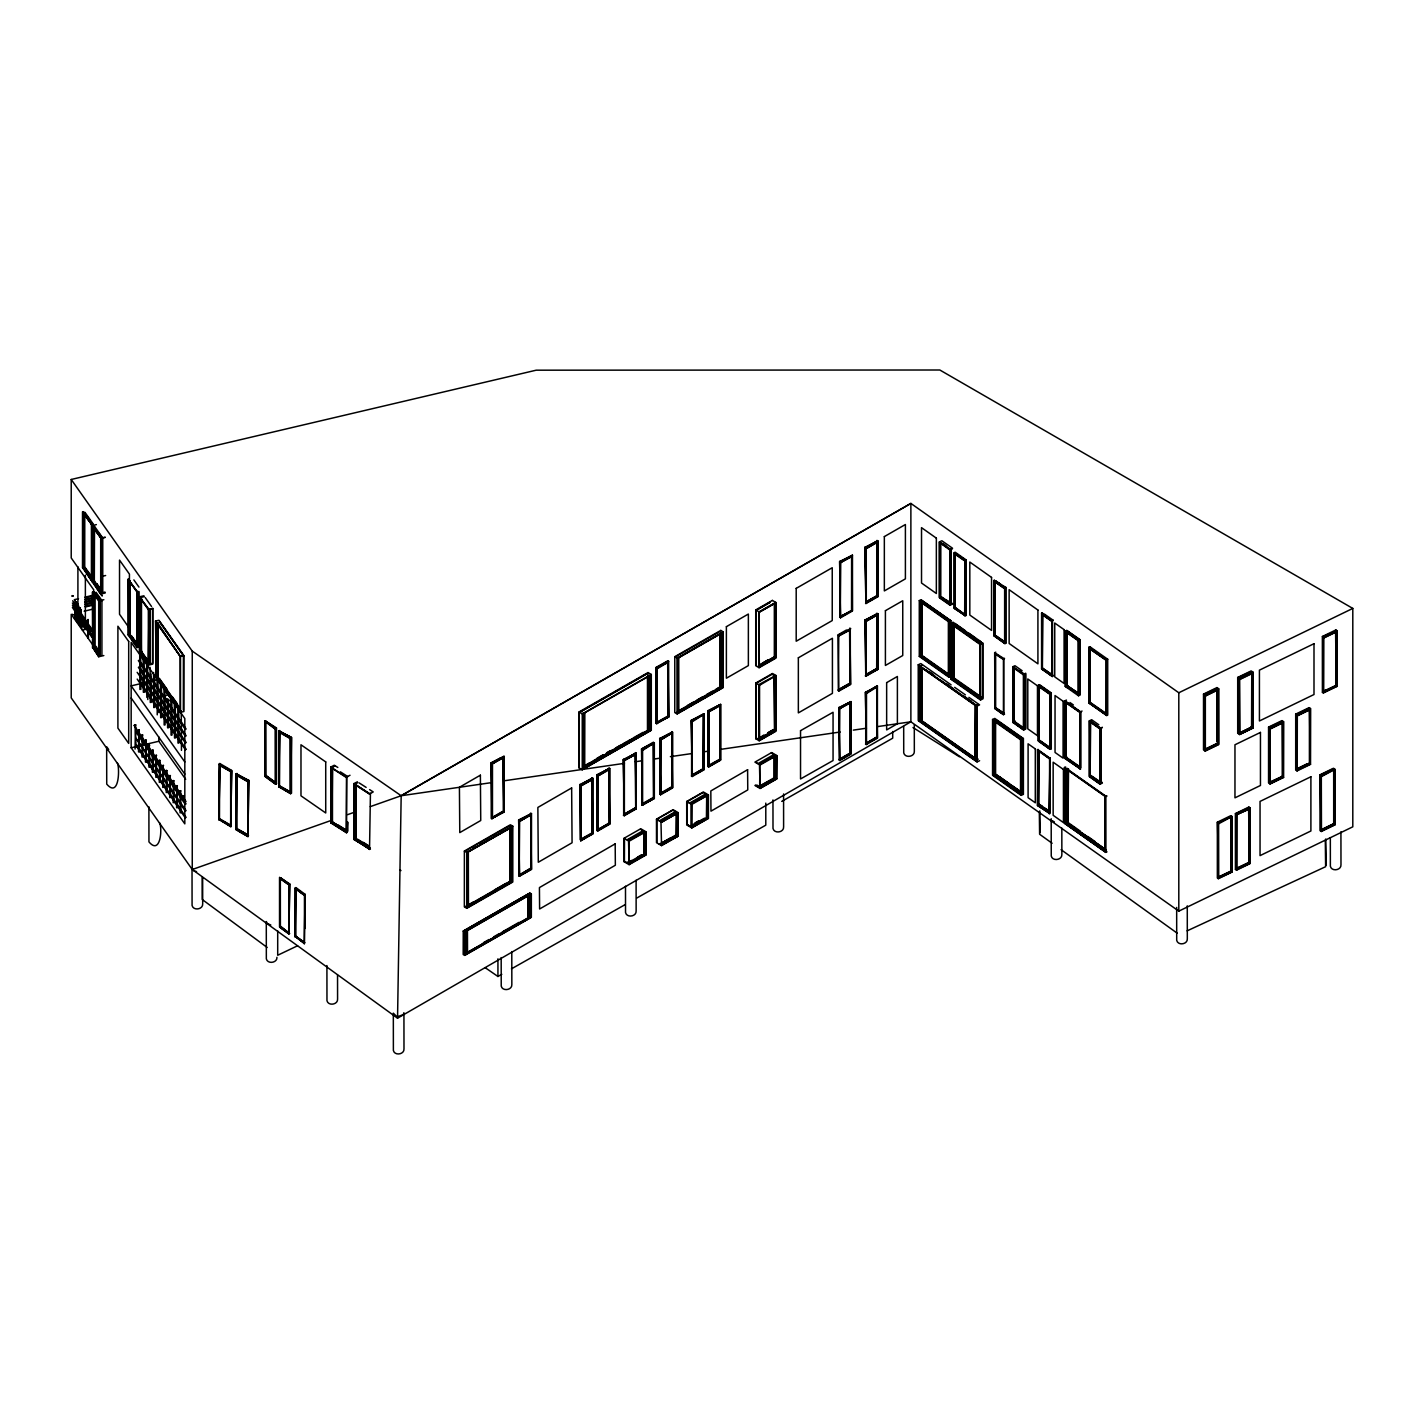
<?xml version="1.0" encoding="UTF-8"?>
<svg xmlns="http://www.w3.org/2000/svg" width="1424" height="1424" viewBox="0 0 1424 1424"><rect width="100%" height="100%" fill="white"/><g stroke="black" fill="none" stroke-linecap="round" stroke-linejoin="round"><path stroke-width="1.5" d="M94.233 591.743L92.524 592.153L92.524 647.973L94.233 647.564M98.648 601.142L99.876 601.053L99.876 655.592L98.648 656.357L92.863 647.617L92.578 592.544M98.701 653.919L93.984 647.226L93.984 592.687L92.898 592.9M103.827 655.556L98.701 656.749L98.701 600.928L103.827 599.718M101.923 655.129L101.923 600.572L96.013 592.206M184.817 774.104L184.817 718.515L131.168 642.42L131.168 747.778L184.817 823.855L184.817 774.104L131.168 698.009M1237.705 733.253L1237.705 677.432L1251.18 670.918L1253.084 672.217L1253.084 728.056L1239.61 734.57L1237.705 733.218M1239.752 734.197L1252.924 727.824L1239.752 734.197L1239.307 678.874M370.293 806.625L401.176 795.731L910.879 503.42L910.879 721.808L397.545 1018.196L401.176 795.731L192.258 651.124L71.218 479.479L536.207 370.187L939.84 370.009L1352.8 608.422L1352.8 826.81L1178.805 911.146L910.879 721.808L877.344 726.632M276.95 957.302C277.377 962.944 267.57 964.386 266.341 958.868L266.288 921.542L267.32 923.535L270.827 925.013M1216.683 688.308L1217.68 743.559L1204.526 749.683M1283.416 777.237L1270.244 783.609L1283.291 777.077L1283.416 722.021L1269.923 728.376L1268.553 727.112L1282.027 720.58L1283.576 721.648L1283.576 777.468L1270.101 783.983L1268.553 782.933L1268.553 727.112M1297.211 770.526L1297.317 715.507M1321.49 830.922L1334.644 824.745L1334.448 769.886M1308.852 708.404L1295.965 714.581L1295.965 769.209L1297.104 769.921M72.944 596.051L72.126 595.606L72.962 595.944M72.499 614.723C74.084 616.165 71.2 613.335 72.909 614.652M1049.239 813.246L1037.491 805.254L1049.559 812.819L1037.722 804.987L1037.491 750.039L1049.737 758.494M950.004 604.648L939.502 597.51L939.502 542.295L950.858 549.717L950.858 603.189L940.766 596.389L940.801 543.114M1235.729 869.405L1249.756 863.264L1236.726 869.583M1236.886 869.441L1235.747 868.604L1235.712 814.012L1248.599 807.764L1249.382 808.601L1249.382 862.855L1235.427 869.388L1235.427 813.567L1236.548 814.332L1236.548 870.153L1250.023 863.638L1250.023 807.817L1248.901 807.034L1235.427 813.567M519.635 820.616L519.19 875.564M580.974 840.249L592.562 833.627L592.669 778.536L580.672 785.247L580.672 839.786L592.153 833.218M624.371 815.382L624.371 760.167M642.509 804.72L642.491 749.95M692.349 775.938L691.637 720.686L691.601 775.297L692.562 775.902M708.814 766.432L720.508 759.935L720.508 704.72L708.102 711.181L708.066 765.792L709.277 766.254M839.466 760.22L839.804 708.315M865.934 675.724L865.81 620.9L877.629 614.011L865.65 620.722L864.938 619.992L865.774 676.311L877.771 669.458L877.771 613.637L864.938 620.01M1218.535 878.11L1231.671 871.933L1231.493 817.073M1323.59 692.402L1336.744 686.226L1336.744 631.01M337.826 767.465L334.302 765.222L330.76 767.073L330.76 822.894L346.299 832.524L331.133 822.538L330.92 767.483L346.424 777.575M502.939 756.607L503.936 811.894L491.743 818.604M591.69 778.394L592.259 833.271L591.69 778.394L580.209 784.962L580.209 839.608L581.437 840.071M703.064 714.154L691.601 720.651L704.186 713.851L704.186 769.672L692.189 776.525L691.352 720.206L704.186 713.851M876.775 595.748L876.775 541.12L877.344 595.997L865.756 602.512L865.756 547.955L877.878 540.871L865.062 547.243M876.668 668.515L877.077 614.189M866.486 743.844L866.486 693.061C872.129 687.828 888.416 680.013 865.721 692.616L865.721 743.435L866.842 743.862M1323.804 692.295L1322.736 691.512L1322.7 636.92L1336.086 631.081M288.769 884.535L288.787 933.61L279.691 926.953L279.691 877.807L288.894 884.82L280.172 878.839M304.149 894.931L295.694 888.469L295.694 936.155L304.896 942.741M527.77 895.554L527.966 918.373L527.966 895.999M964.813 560.486L964.849 615.613L954.383 608.244L954.383 553.028L965.668 560.166L954.952 553.242L954.952 607.799M1052.087 621.131L1052.283 676.525L1053.208 676.08M135.084 749.077L135.422 724.674L136.01 746.817M138.537 751.961L138.876 729.747L139.481 751.89M139.338 730.014L138.466 730.138M141.991 757.034L142.347 734.82L142.934 756.963M142.827 735.015L141.884 735.158M145.462 762.107L145.8 739.893L146.405 762.036M146.28 740.106L145.39 740.284M148.915 767.18L149.271 744.966L149.858 767.109M152.261 750.323L153.205 750.252L152.279 750.377L152.386 772.253M155.839 777.326L156.195 755.129L156.782 777.255M156.658 755.379L155.732 755.45M159.31 782.399L159.648 760.202L160.253 782.328M160.111 760.452L159.185 760.469M162.763 787.472L163.119 765.275L163.707 787.419M163.6 765.471L162.71 765.649M166.234 792.563L166.59 770.348L167.178 792.492M169.687 797.636L170.043 775.421L170.631 797.565M173.158 802.709L173.514 780.494L174.102 802.638M173.959 780.761L173.052 780.815M176.612 807.782L176.968 785.567L177.555 807.711M177.43 785.834L176.505 785.888M180.083 812.855L180.439 790.64L181.026 812.784M180.901 790.836L179.976 790.961M185.298 811.128L135.903 738.219L186.099 810.683M1090.125 648.917L1089.983 702.246L1106.234 713.513M236.936 775.297L247.847 781.42L247.847 834.909L236.989 828.572M948.758 674.513L948.758 621.256M403.526 1013.781L403.918 1012.695M230.652 771.221L230.67 826.365L219.243 819.334L230.581 825.956M527.77 918.017L466.787 952.852M955.095 554.114L955.166 607.407L964.867 614.901M265.985 722.021L275.277 729.195M280.332 878.768L280.386 926.205M295.872 889.057L304.273 895.215L295.177 888.273L295.071 937.063L295.907 887.561L305.092 894.308L305.092 928.466M921.915 667.518L922.004 720.58M100.748 593.078L93.005 580.921C97.295 591.28 111.802 608.813 92.311 581.099L92.738 524.513L92.738 578.767L83.838 566.841L92.026 578.18M137.63 645.428L129.459 634.089L138.359 646.015L138.359 591.761L136.989 591.992L128.285 579.604L128.498 634.695L136.989 646.585M677.682 713.353L677.682 658.119L722.698 632.398L722.698 687.614L677.682 713.353L677.61 657.657M719.743 631.651L675.724 656.731L677.059 657.443M995.483 654.061L995.483 707.319M668.621 716.806L656.909 723.499L656.215 722.591L656.179 667.998L667.66 661.448L668.23 716.325L656.642 722.84L656.642 668.301L668.621 661.59L668.764 717.037L655.93 723.392L655.93 667.571L667.927 660.718L668.764 717.037M624.602 815.151L623.676 814.475L623.641 759.882L635.531 753.634M659.971 793.56L659.988 738.949L669.529 733.449M691.601 775.297L703.456 768.622L692.58 774.834M840.854 617.197L839.929 616.539L839.893 561.946L851.944 556.001M839.11 759.348L839.768 759.651M1078.822 693.613L1078.84 640.711L1066.807 632.274M578.981 767.839L579.016 711.982L648.027 672.555L651.302 674.46L651.302 730.281L582.256 769.743L578.981 767.839L578.981 712.018L582.256 713.922L582.256 769.743M635.994 753.634L624.46 760.38M672.324 732.648L659.988 738.949M692.064 720.936L704.043 714.225L692.58 721.559M852.246 555.68L839.929 561.982M850.484 629.07L838.754 635.78L838.398 690.533M583.021 769.013L650.554 730.423L650.554 675.207L583.021 713.798L583.021 769.013L650.554 730.423M72.019 596.282L72.784 595.962M1066.184 702.192L1065.989 757.159L1080.442 767.127M1004.347 658.831L994.664 652.69L995.768 652.156M994.753 708.28L1003.35 714.314L994.895 708.013L994.895 653.42M1322.7 691.548L1326.403 689.732M1218.784 823.713L1231.671 816.717M1235.712 868.658L1248.973 862.374M230.581 771.345L231.4 770.865L219.634 764.546L219.474 819.12L230.955 825.689M275.402 729.141L276.256 728.376L276.256 783.022L265.985 775.493M247.705 781.224L248.541 780.744L236.758 774.425M289.499 884.286L280.617 877.754L288.823 884.607M1004.846 588.183L1005.611 587.792M278.926 786.582L290.532 793.364L290.443 738.362M295.622 936.422L304.469 943.685M954.383 608.244L954.97 607.443L964.671 614.26L964.956 560.807L954.685 553.384L954.685 607.923L965.881 615.56L954.258 608.475L954.258 552.654L955.184 552.209L965.881 559.757L965.881 615.56M994.646 581.01L994.486 635.656L1004.792 643.256L994.415 635.763M135.885 724.941L134.96 724.994M149.734 745.233L148.79 745.233M167.035 770.598L166.11 770.615M170.453 775.742L169.581 775.742M1295.965 769.209L1307.018 763.834M1014.191 667.945L1014.191 721.22L1023.909 728.038M1038.256 685.247L1038.256 741.067L1050.022 749.344L1051.268 748.757L1051.268 692.936L1039.484 684.659L1038.256 685.247L1051.019 693.346L1039.751 685.425L1038.861 686.119M1038.488 740.729L1049.897 748.953L1038.559 740.622L1038.559 686.012M1013.265 667.411L1013.265 722.021L1023.536 729.64L1013.194 722.146M1218.392 689.252L1218.517 744.343L1205.345 750.715L1205.345 695.499L1218.517 689.109M465.737 954.561L465.737 931.492L465.737 954.561L530.618 917.608L530.618 894.414L530.226 917.715M247.705 835.835L236.366 829.213L236.188 774.247M290.318 792.029L290.282 738.771L291.279 737.863L279.905 731.242L279.496 786.101L291.279 792.509L279.513 785.763M72.695 600.75L93.699 631.953M1004.757 588.575L994.878 581.829L1004.632 588.646L1004.632 641.904L994.878 635.086L1005.611 642.438L1005.593 587.845M1106.323 714.634L1089.36 702.708L1089.36 648.116M402.832 1014.778L397.866 1016.629M1064.778 758.084L1064.778 701.391L1064.778 758.084L1080.033 768.8L1080.015 712.16L1082.062 711.039M964.76 615.204L954.525 608.012M1052.087 675.724L1041.692 668.782L1052.158 676.133L1052.158 620.917M975.832 760.363L920.1 720.686L919.637 666.254L919.637 720.847L975.832 760.363L976.17 705.556M275.348 783.396L276.256 783.022M288.716 933.236L279.816 926.739L280.208 878.003M347.349 832.47L331.133 822.538M921.417 601.017L921.453 655.681L921.488 601.302M1089.111 702.904L1089.111 647.671L1106.537 659.971L1106.484 715.115L1089.111 702.904L1106.43 714.884M1003.279 713.922L995.162 707.781L1004.365 713.442M759.348 685.175L759.384 740.373L775.688 731.064L775.688 675.848L759.33 685.407M1049.808 748.526L1038.772 740.498L1039.022 686.048M722.698 632.398L722.36 687.561L677.824 713.015M511.964 881.937L512.284 826.774L511.964 881.937L467.268 907.711L467.375 852.246L511.679 827.326L511.679 881.919L467.375 906.785M720.74 630.44L723.196 631.811L723.196 687.632L677.165 713.94L674.762 712.534L674.78 656.695L720.793 630.405M1066.968 631.152L1079.392 640.177L1079.641 694.271M995.02 719.725L1017.555 735.122M76.433 601.943L76.024 620.65L76.415 601.978M77.626 603.99L77.839 622.466M78.462 605.912L78.729 624.531L78.64 606.001M80.331 607.834L79.94 626.471M81.15 609.864L81.631 628.376L81.097 609.846M74.6 618.621L75.098 599.985M77.234 622.502L77.697 603.847M87.736 619.565L88.448 637.952M1024.194 674.584L1013.069 667.055L1013.069 722.271M290.532 793.364L279.104 786.333L291.511 793.257L291.511 737.436L278.801 730.993L278.801 786.813L290.674 793.738L291.511 737.436L278.801 730.993M247.58 834.909C231.382 825.101 233.589 828.999 247.794 836.244L247.794 781.011L236.295 774.407M1066.576 631.597L1066.576 685.478L1079.089 693.488M1100.734 728.661L1089.467 721.22L1089.467 776.436L1099.933 783.787L1089.663 776.169L1100.254 783.147L1100.574 728.536L1100.574 782.791L1090.179 775.831L1090.464 721.434L1090.179 775.831M168.014 694.289L163.671 697.084L173.959 703.029M1023.482 729.213L1023.482 674.602M346.78 831.705L331.24 822.431L346.78 831.705L346.833 822.769M369.314 848.615L354.879 838.7L354.006 839.27L369.368 849.096L354.22 839.11L354.006 784.054L369.617 794.076L354.879 784.161M1080.442 712.214L1065.027 701.801L1065.33 757.71L1080.193 768.159L1065.33 757.71M1106.43 660.113L1089.983 648.988L1106.092 660.309L1106.092 713.566M775.582 657.995L775.582 602.779L775.582 657.995L759.241 667.055M650.554 675.207L650.074 730.405M950.324 604.221L939.715 597.243L950.324 604.221L949.95 549.842M464.705 955.397L464.705 931.955L463.245 931.047L463.192 954.525L464.705 955.397L531.348 917.323L531.348 893.863L529.781 893.026M647.938 672.591L647.938 679.034M772.36 600.43L775.76 602.37L775.76 658.191L759.099 667.714L755.735 665.756L755.735 609.935L772.395 600.412M464.616 953.457L465.506 953.813M219.794 763.513L218.94 819.815L219.794 763.513L231.649 770.437L230.813 826.739L219.065 819.583L219.065 764.368L230.777 771.327M219.652 765.489L230.724 771.541L219.385 764.706M290.585 738.558L279.442 731.794M279.513 732.506L290.425 738.7M231.649 770.42L230.813 826.739M236.064 773.873L248.773 780.316L247.936 836.618L236.064 829.694L236.064 773.873L248.079 781.028M236.776 775.386L247.58 781.634M248.773 780.299L247.936 836.618M219.652 818.764L230.457 825.03M278.801 786.813L279.656 730.512M230.67 825.653L231.4 770.865M236.064 829.694L236.936 773.41L236.918 829.213M839.644 561.519L852.478 555.146L852.478 610.967L840.48 617.82L839.644 561.501L840.48 617.82M852.478 555.146L840.356 562.231L840.356 616.77M866.041 602.459L865.311 547.67L876.775 541.12M866.041 548.187L877.754 541.245L877.754 596.46L865.561 603.189M491.244 762.677L504.06 756.286L504.06 812.125L491.227 818.48L491.227 762.659L491.939 817.928L503.526 811.413M655.93 667.571L668.764 661.199M851.748 556.642L840.587 562.622L852.175 555.894L852.335 610.736M877.166 542.366L866.255 548.56L866.29 601.854L877.166 595.641L866.148 601.765M501.052 757.621L491.494 763.086L492.223 817.874M656.215 668.052L668.461 661.946M491.939 763.389L504.06 756.286M674.762 656.713L677.165 658.119L723.196 631.811M503.348 757.799C468.176 777.451 528.251 742.687 492.312 763.584M678.109 712.694L678.109 658.084L722.093 632.95L722.093 687.561L677.771 712.409M775.261 603.135L775.261 657.728L759.348 666.824L758.832 611.946L775.76 602.37M775.582 602.779L759.099 612.284L774.336 603.723L774.336 656.98L759.223 665.613M582.256 713.922L651.302 674.46M839.893 616.592L852.175 610.487L840.16 617.446M656.179 722.644L668.034 715.969L667.838 662.427L657.016 668.835L657.14 722.164M655.93 723.392L668.461 716.557M687.507 705.485L693.257 702.21M697.084 700.021L702.833 696.728M706.66 694.538L712.409 691.263M716.236 689.074L720.063 686.884M865.899 603.545L865.062 547.225L865.899 603.545L877.878 596.692L877.878 540.871M503.188 757.71L503.313 811.039L492.473 817.269L492.473 764.012M656.446 723.517L668.532 716.681M678.411 710.914L720.206 687.08L720.206 633.805M762.41 663.121L768.088 659.882M721.345 687.276L677.61 711.911L721.345 687.276L721.345 633.004M759.597 664.883L768.426 659.846M492.437 818.355L503.758 811.644L503.615 756.998M596.976 758.298L602.726 755.023M606.553 752.833L610.38 750.644M584.303 765.952L589.999 762.694M593.755 760.505L603.278 755.112M607.033 752.922L612.765 749.683M616.521 747.493L620.366 745.339M624.157 743.168L629.853 739.928M633.609 737.721L643.132 732.328M722.093 687.561L676.382 712.801M584.125 766.183L593.541 760.808M599.184 757.586L602.939 755.432M614.225 748.971L625.51 742.527M629.283 740.373L633.039 738.219M758.832 666.485L774.727 657.407M647.475 677.201L647.475 730.476L584.712 766.201L584.837 712.997M648.187 675.688L648.596 730.192L583.057 767.162M649.077 730.192L649.077 675.652L649.664 730.476L583.68 768.195L583.057 712.908M846.443 629.995L837.882 634.908L838.718 691.192L850.698 684.357L849.861 628.037M838.576 635.62L850.698 628.518M865.917 675.207L865.187 620.437L876.668 613.869M707.817 710.718L720.633 704.346L720.633 760.167L708.654 767.02L707.817 710.701L708.654 767.02M755.841 738.825L755.841 683.004L772.502 673.481L775.866 675.439L775.866 731.26L759.206 740.783L755.824 738.771M877.771 613.637L865.187 620.437M659.721 738.486L672.537 732.114L672.537 787.935L660.558 794.788L659.721 738.469L660.558 794.788M757.942 682.363L772.128 674.246L773.819 675.332M838.131 635.318L850.164 629.39M596.87 774.763L609.703 768.39L609.703 824.211L597.706 831.064L596.87 774.763L597.706 831.064M623.392 759.455L636.225 753.082L636.225 808.903L624.228 815.756L623.392 759.437L624.228 815.756M653.474 742.171L641.512 749.006L642.349 805.29L654.328 798.455L654.328 742.634L641.512 748.988L642.206 749.718L654.203 743.008L642.74 750.341M708.066 711.146L719.957 704.898L720.099 759.473L708.511 765.987L708.511 711.43M838.807 636.012L849.986 630.031M579.977 784.535L592.793 778.163L592.793 833.983L580.814 840.836L579.96 784.517L580.672 785.247M708.654 711.199L720.633 704.346M866.023 621.256L876.899 615.043M464.349 851.071L510.379 824.763L512.8 826.187L512.8 882.008L466.769 908.298L464.349 906.892L464.384 851.071L466.769 852.478L466.769 908.298M518.674 819.921L531.49 813.549L531.49 869.37L519.511 876.223L518.674 819.904L519.511 876.223M598.329 830.299L597.119 829.836L597.119 775.19L608.6 768.64C603.562 773.784 584.694 782.933 608.974 769.903M654.328 742.634L642.349 749.469L642.349 805.29M660.416 739.198L672.537 732.114M877.042 615.132L866.148 621.327L866.166 674.602L877.042 668.39L866.023 674.531M520.134 875.457L518.923 874.995L518.923 820.349L530.796 814.101M592.793 778.163L580.814 784.998L580.814 840.836M597.706 775.243L609.703 768.39M624.104 760.167L636.225 753.082M720.348 705.094L708.743 711.84L719.921 705.841L719.921 759.117L708.903 765.24M465.328 851.089L509.383 825.92L510.54 826.739M519.511 820.402L531.49 813.549M597.154 775.243L609.561 768.764L609.561 823.998M672.253 732.862L660.95 739.839M519.368 820.633L531.366 813.923L519.902 821.256M592.562 778.697L580.903 785.639L592.081 779.658L581.206 785.87L581.206 839.145M624.335 760.576C658.796 741.744 600.234 773.855 635.122 753.332L635.691 808.209L623.392 815.276M530.636 814.973L519.76 821.185L530.778 815.044L530.778 868.32L519.902 874.532M472.875 848.775L476.648 846.621M480.422 844.468L508.742 828.287M775.866 675.439L758.476 684.766M466.769 852.478L512.8 826.187M512.284 826.774L467.428 852.46M838.576 690.159L850.573 684.125L838.38 690.836M838.7 690.355L850.413 683.876L850.27 629.23M865.65 675.261L877.326 668.871L877.469 614.367M865.329 675.866L877.629 669.227L865.578 676.008M623.641 814.528L635.3 807.782M581.045 839.056L592.081 832.915M597.955 829.284L609.169 823.517L609.009 768.942M624.62 814.065L635.496 807.853M642.206 804.257L653.794 797.743L653.224 742.936L641.761 749.433L641.761 804.062L642.972 804.542M660.416 793.755L672.003 787.241L672.003 732.968M691.352 776.027L703.741 769.102L703.883 714.599M707.817 766.521L720.348 759.686M660.665 794.022L672.253 787.454L671.843 732.666M691.744 776.08L703.954 769.316L704.043 714.225M708.191 766.575L720.508 759.935M763.976 734.98L758.743 738.344M767.785 732.79L773.499 729.533M519.546 875.066L530.387 868.409M596.87 830.584L609.401 823.748M623.659 815.24L635.923 808.423L635.923 753.83M641.886 804.863L654.328 798.455M660.22 794.432L672.413 787.703L672.413 732.488M704.043 769.441L691.619 776.009M768.177 732.933L773.855 729.693L768.23 732.968M518.674 875.724L531.045 868.8L531.205 814.297M597.386 830.708L609.472 823.873M624.032 815.471L635.994 808.547M642.153 805.005L654.203 798.223M466.235 906.18L465.239 906.732L466.591 906.394M469.439 904.24L473.284 902.051M494.342 890.018L505.823 883.45M519.048 875.778L531.366 869.138L519.315 875.938M580.6 840.534L592.562 833.627M774.442 730.049L759.33 738.682M774.62 730.298L774.193 675.777L774.62 730.298L758.476 739.038M510.54 881.278L467.214 906.287L510.931 881.634L510.629 827.202M758.939 739.537L774.834 730.459L775.368 676.186L775.368 730.779L759.455 739.893L759.455 685.282M511.679 881.919L465.968 907.159L467.321 906.821M838.878 707.586L850.929 701.587L850.929 754.061L839.662 760.505L838.861 707.568L839.662 760.505M865.489 692.206L877.415 686.279L877.415 738.202L866.255 744.574L865.472 692.206L866.255 744.574M839.537 708.244L850.929 701.587M877.415 686.279L866.13 692.883L866.13 743.613L876.365 737.294M850.431 702.388L839.11 707.977L850.804 701.943L850.804 753.848L839.786 760.149M850.644 702.281L839.751 708.618L850.253 702.993M866.629 693.452L877.202 686.795L877.291 737.988M686.706 801.498L703.385 791.993L708.422 794.93L708.422 818.391L691.761 827.896L686.724 824.959L686.706 801.498L691.761 804.453L708.422 794.93M656.482 819.227L673.16 809.722L678.216 812.659L678.216 836.119L661.555 845.625L656.5 842.688L656.482 819.227L661.555 822.182L678.216 812.659M687.133 801.587L703.029 792.492L705.556 793.969L689.661 803.065L687.044 801.534L687.044 824.496L690.195 826.329M656.82 819.263L672.769 810.149L675.35 811.698L659.454 820.794L656.909 819.316L656.909 842.225M463.192 931.082L529.835 892.99M464.705 931.955L531.348 893.863M465.434 931.67L530.618 894.414M776.169 778.786L775.083 755.414L758.725 764.029L776.169 755.859M627.023 839.804L642.918 830.726L640.391 829.249M675.937 812.214L660.22 821.203L676.578 812.588L676.578 835.372L660.22 843.987M706.678 817.714L706.785 794.859L690.444 803.474L707.87 795.304M759.668 764.439L774.976 755.913L774.976 778.269M693.274 802.798L706.678 795.34L706.5 817.607L691.37 826.24L691.37 803.884L691.37 826.24M677.664 813.033L660.967 821.666L661.555 845.625M776.721 755.503L760.06 765.008L755.005 762.071L771.683 752.548L776.721 755.503L776.721 778.946L760.06 788.469L755.005 785.514M645.232 832.043L627.806 840.213L644.146 831.598L644.04 854.471L628.429 863.371L624.406 861.235L624.495 838.327M661.341 821.719L674.567 814.154M628.927 840.73L628.927 863.104L628.732 840.623L644.04 832.097M661.733 822.218L678.02 812.89L678.02 836.084L661.644 845.18M624.086 861.716L624.086 838.273L629.123 841.21L645.784 831.687L645.784 855.13L629.123 864.653L624.086 861.716L624.068 838.255L640.747 828.75L645.784 831.687M756.197 785.55L756.963 785.995M756.998 785.105L757.764 785.55M687.917 824.994L688.682 825.439M483.377 942.724L489.002 939.52M493.63 936.867L499.415 933.557M503.259 931.367L519.03 922.36M501.266 932.738L505.093 930.584M757.728 786.44L758.494 786.885M464.473 954.276L465.897 953.457M464.705 954.4L529.069 917.501M694.965 822.947L698.49 820.918M758.974 786.404L774.14 777.789L774.14 755.432M529.514 917.768L529.514 894.859L529.817 917.875L464.242 954.133L466.36 953.724M759.028 786.44L775.083 778.198L759.366 787.187L755.432 785.051M690.676 825.831L704.417 818.266M660.522 843.613L669.974 838.202M631.811 860.434L627.361 862.303M637.489 857.195L641.263 855.023M661.964 842.99L675.937 834.998M627.201 863.282L641.779 855.023M678.02 812.89L677.753 835.977L660.967 844.574L678.02 836.084M776.258 778.803L776.543 755.717L776.543 778.91L760.238 788.237M629.212 864.208L645.339 854.987L645.606 831.919L645.606 855.112L644.431 854.525L628.536 863.603L629.301 864.421M707.977 818.248L708.244 795.162L708.244 818.355L691.957 827.664M866.486 742.919L876.597 737.134M865.472 744.111L877.131 737.757L865.845 744.165M839.786 759.473L850.253 753.065M839.537 759.526L850.644 753.616M839.234 760.096L850.715 753.723M781.723 801.392L892.706 738.184L892.706 731.509M82.93 567.375C102.03 594.467 87.968 577.628 83.642 567.197L91.385 579.354M485.192 967.679L497.937 976.472L501.8 974.301M511.43 968.854L625.118 904.632M636.688 898.099L765.792 825.172L765.792 803.118M92.863 647.617L98.701 656.749M91.492 576.4L84.568 566.681L84.621 513.388L89.748 519.671M1038.559 740.622L1039.36 686.475L1050.129 694.04L1038.488 685.798M332.86 767.038L334.658 766.094M332.166 768.462L332.166 821.719L346.548 830.762M330.76 767.073L346.459 777.112L350.019 775.261M370.436 849.042L353.828 839.466L353.828 783.627L357.424 781.812M355.947 783.592L357.727 782.666M370.436 793.221L369.528 849.505M370.916 793.186L372.696 792.242M332.023 821.968L347.278 831.224L332.023 821.968L332.468 767.483L332.468 821.737M330.76 822.894L331.65 822.431M346.993 830.53L347.545 821.879M355.092 838.54L355.537 784.037L355.092 838.54L369.902 848.01M346.299 832.524L346.78 777.166M642.598 803.528L653.58 797.369M839.893 758.832L850.217 753.047L850.11 702.922M1021.791 793.364L995.34 774.104M491.369 782.648L401.176 795.731L910.879 503.42L1178.805 692.758L1352.8 608.422M1203.511 694.111L1216.986 687.578L1218.677 688.735L1218.677 744.574L1205.202 751.089L1203.511 749.932L1203.511 694.111L1205.202 695.268L1205.202 751.089M1322.415 636.475L1335.872 629.942L1336.887 630.636L1336.887 686.457L1323.412 692.99L1322.415 692.295L1322.415 636.475L1323.412 637.151L1323.412 692.99M1205.594 750.074L1203.832 749.149L1203.796 694.556L1214.832 689.198M1322.736 636.955L1336.887 630.636M1336.638 631.17L1323.501 637.703L1335.819 631.74M1218.677 688.735L1205.434 695.695M1241.123 678.002L1252.248 672.893M1239.556 679.034L1253.084 672.217M1323.839 638.005L1336.068 632.078M1205.202 695.82L1218.303 689.465L1218.303 744.058L1205.042 750.039L1218.036 743.862M1239.539 679.248L1252.924 672.591L1252.924 727.824M1205.505 696.016L1217.662 690.053M1239.859 679.479L1252.088 673.552M1336.068 685.353L1323.679 691.138M1205.202 749.077L1217.449 743.186L1217.413 689.892M1322.415 692.295L1336.139 685.62M1238.755 733.04L1239.895 733.485M1323.021 692.509L1336.638 686.083M1239.681 732.915C1278.378 714.047 1212.483 746.354 1252.711 727.539L1252.39 672.769L1252.39 727.308M1295.698 714.136L1309.154 707.603L1310.525 708.547L1310.525 764.368L1297.068 770.9L1295.698 769.957L1295.698 714.136L1297.068 715.079L1297.068 770.9M1270.671 726.649L1281.725 721.309M1283.576 721.648L1270.101 728.162L1270.101 783.983M1297.068 715.079L1310.525 708.547M1269.905 728.536L1283.22 722.36L1283.22 776.952L1283.22 722.36M1270.422 728.946L1282.597 722.983M1297.424 715.863L1309.635 709.953M1296.89 769.814L1309.831 763.549L1310.187 709.277L1296.961 715.507M1270.119 782.986L1282.953 776.774M1296.445 770.277L1296.659 770.42M1297.086 769.957L1310.187 763.869L1309.546 708.867M1297.228 770.313L1310.258 763.994L1310.383 708.921L1297.122 715.453M1217.36 822.2L1230.817 815.649L1231.831 816.344L1231.831 872.164L1218.357 878.697L1217.342 878.003L1217.342 822.182L1218.357 822.876L1218.357 878.697M1217.662 822.663L1231.012 816.789L1231.012 871.346L1218.179 877.558L1217.627 822.627L1218.179 877.558M1218.179 823.019L1231.831 816.344M1235.712 814.012L1250.023 807.817M1236.566 814.848L1249.88 808.191L1236.53 814.653L1249.186 809.241M1319.995 774.781L1333.469 768.248L1334.786 769.156L1334.786 824.977L1321.33 831.509L1319.995 830.584L1319.995 774.763L1321.33 775.688L1321.33 831.509M1328.325 772.164L1320.974 775.724L1320.974 830.263L1320.279 775.208L1333.167 768.96L1334.11 769.903M1334.786 769.156L1321.223 775.955L1321.383 830.53L1334.217 824.318M1321.686 776.489L1334.644 769.53L1334.519 824.603L1320.813 830.619M1236.958 868.426L1249.186 862.517M1231.315 871.541L1218.748 878.021M1217.947 878.216L1231.564 871.808L1231.564 816.878M1321.686 829.747L1333.861 823.802M1322.807 829.373L1334.11 824.176M297.58 945.767L277.698 955.255L277.698 930.904M950.093 605.253L939.395 597.742L939.395 541.921L941.869 540.746L952.585 548.276L950.093 549.433L950.093 605.253L952.567 604.096M940.267 542.633L940.267 596.905L950.36 603.99L950.68 549.593L939.395 541.921M952.318 548.738L951.072 549.326L951.072 603.865L952.318 603.278M950.075 550.145L939.715 542.651L940.125 597.048M954.934 554.185L964.813 560.949M965.881 559.739L964.956 560.166L964.956 616.005M950.805 676.453L949.025 677.29L919.281 656.393L919.281 600.572L921.061 599.735L950.805 620.633L950.805 679.088L980.531 699.985L982.88 698.881L982.88 643.043L979.854 644.307L951.428 624.299L952.674 623.819L981.207 643.63M920.883 601.266L919.922 601.604L919.922 656.25L948.384 676.258L949.238 675.741L920.883 655.805L920.883 601.266L949.238 621.202M940.463 596.531L950.164 603.367M994.219 580.28L1005.842 587.382L1005.842 643.203L1004.917 643.63L994.219 636.101L994.219 580.28L1005.13 588.059L1004.828 642.544M995.376 580.654L1000.485 584.196L994.913 580.885L994.913 635.424M1005.842 587.364L1004.917 587.809L1004.917 643.63M919.922 601.604L948.384 621.629L949.541 621.006L923.019 602.637M950.805 620.633L949.025 621.469L919.299 600.625M953.154 622.146L950.805 623.303L980.531 644.164L980.531 699.985M953.991 624.655L953.991 677.913L981.047 696.834M919.281 656.393L920.616 655.77M920.883 655.805L919.922 656.25M950.253 675.706L950.467 620.704L921.381 600.252L921.453 655.681L949.541 675.279M920.153 656.446L920.794 656.891M920.42 656.322L921.061 656.767M921.577 657.443L922.218 657.888M921.844 657.318L922.485 657.763M922.983 658.44L923.624 658.885M923.25 658.297L923.891 658.76M924.674 659.294L925.315 659.739M926.081 660.291L926.721 660.736M979.605 760.719L977.042 761.929L918.231 720.597L918.231 664.777L920.812 663.548L951.125 684.855M927.505 661.288L928.145 661.733M920.865 665.773L922.165 665.15M928.911 662.285L929.552 662.73M1053.208 620.259L1052.283 620.704L1052.283 676.525L1041.585 668.995L1041.585 613.174L1042.493 612.729M994.219 636.101L995.127 635.674M1042.742 613.548L1042.208 668.265M1042.243 614.723L1051.998 621.523M949.007 674.406L922.04 655.432L922.093 602.138M995.287 654.15L1003.617 659.508L994.753 653.064M950.805 679.088L952.674 678.358L981.047 698.294L979.854 698.864L951.428 678.945L951.499 624.371M951.481 679.23L952.104 679.675M952.887 680.227L953.528 680.672M1004.543 658.333L1003.439 658.867L1003.439 714.688L1004.543 714.154M1065.259 631.046L1066.718 630.316L1079.979 639.625L1079.979 695.072L1078.52 695.766L1065.259 686.421L1065.259 631.01L1079.089 640.604M1066.772 631.508L1065.579 631.847L1065.544 686.065L1078.947 694.556L1079.089 640.391L1066.309 631.508L1066.309 685.674L1078.947 694.556M1067.003 632.167L1067.057 685.033M1023.66 730.031L1023.66 674.193L1025.689 673.232L1025.689 729.052L1023.66 730.031L1012.945 722.502L1012.945 666.681L1014.974 665.72L1022.129 670.74M1013.835 668.123L1023.553 674.94M1079.979 639.625L1078.52 640.319L1078.52 695.766M1067.377 687.472L1065.544 631.793L1078.217 640.747L1079.267 640.302M920.491 720.704L976.294 759.544L920.491 720.704L920.83 666.29L920.83 720.544M921.559 720.953L921.559 667.696L974.906 705.183L974.906 758.458M1023.82 674.549L1024.07 728.679L1013.728 721.701L1013.977 667.322L1013.977 721.594M1024.408 674.193L1025.476 673.659L1025.476 728.305L1024.408 728.732L1024.408 674.193L1019.299 670.597M1041.585 668.995L1042.493 668.55M1088.915 647.244L1089.947 646.745L1107.712 659.241L1107.712 715.062L1106.679 715.542L1088.915 703.064L1088.915 647.244L1106.768 659.828L1107.302 714.136M1089.663 648.258L1095.448 651.249M976.953 705.183L978.235 704.577M918.231 664.777L977.042 706.108L979.605 704.88L968.907 697.368M1052.283 674.816L1042.243 667.981L1052.977 675.332M995.287 707.425L1003.439 712.926M1039.039 686.795L1049.773 694.271L1049.773 747.547M994.664 652.69L994.949 708.387M1107.712 659.241L1106.323 660.042M992.581 719.512L994.771 718.408L1023.393 738.522L1023.393 794.343L1021.186 795.393L992.564 775.279L992.564 719.458L1021.186 739.572L1023.393 738.522M1016.398 735.318L1021.791 739.109L1021.631 793.755L1020.527 794.289L993.169 775.137L993.169 720.491L994.344 720.028L994.344 774.585L993.204 775.421L994.148 775.688M1051.268 692.936L1050.022 693.524L1050.022 749.344M1065.259 686.439L1066.718 685.745L1066.879 630.707L1079.837 639.821L1079.837 694.663M1065.9 686.688L1066.113 686.582M1066.523 687.133L1066.754 687.027M1066.879 687.365L1067.163 687.561M1013.728 721.701L1024.07 728.679M1014.191 721.559L1015.223 721.078M1012.945 722.502L1014.974 721.541M1080.656 769.013L1064.6 758.28L1064.6 700.964L1066.469 700.074M1079.267 694.182L1066.968 685.371M1065.472 701.872L1065.704 757.479L1080.175 767.928M1065.686 702.602L1079.908 712.516M1088.915 703.064L1089.947 702.566L1089.983 646.781M920.865 720.313L975.226 758.298L975.814 704.916M976.953 759.74L978.235 759.117M993.24 720.562L1020.545 739.732L1022.076 738.985M1102.354 783.093L1100.058 784.179L1089.342 776.65L1089.342 720.829L1091.656 719.743L1098.794 724.763M1091.888 720.562L1090.731 721.114L1100.948 728.287L1100.948 782.826L1102.105 782.274M1090.375 722.199L1100.093 729.035M1049.986 813.567L1037.366 805.468L1038.007 749.327M1038.63 750.217L1038.292 804.631L1049.933 812.428L1049.933 758.173L1038.63 750.217L1038.292 804.631M1038.844 750.875L1038.844 804.133L1050.111 811.751L1045.412 808.44M994.895 776.222L995.518 776.65M996.266 777.184L996.871 777.611M1099.969 728.643L1102.354 727.255M1100.948 728.287L1102.105 727.735M1049.986 757.746L1049.346 813.887M1049.933 758.173L1049.168 813.033M1049.292 758.707L1037.722 750.395L1038.132 804.774M1066.807 756.998L1065.882 757.443L1080.745 767.892L1080.745 711.875L1065.882 701.427M1107 851.837L1105.807 852.406L1064.44 823.321L1064.44 767.5L1065.633 766.949M1067.288 768.319L1066.701 822.858L1106.306 850.003M1012.98 732.986L995.59 720.864L995.59 774.14L1021.631 792.331M1090.375 775.475L1100.948 782.826M1038.416 804.329L1049.933 812.428M1038.844 804.133L1042.279 806.251M1104.793 796.087L1104.971 849.256L1067.27 822.965L1067.448 769.619L1067.27 822.965M1106.306 795.749L1105.06 796.461L1105.06 851.071L1066.309 822.93L1065.526 768.675L1066.309 822.93M1107 796.016L1105.807 796.586L1064.44 767.5M1064.44 823.321L1065.633 822.769M1066.701 822.858L1076.152 828.804M88.235 619.511L87.825 638.077M1187.135 930.851L1325.619 866.7L1325.299 840.071M265.095 720.74L276.47 727.967L276.487 783.77L275.544 784.197L265.095 776.561L265.095 720.74L275.758 728.625L265.202 721.114L265.202 776.347L275.419 783.823L275.348 728.803M276.487 727.949L275.544 728.376L275.544 784.197M265.79 775.528L275.277 782.47M265.594 775.902L276.487 783.77M279.585 877.469L289.713 883.895L288.894 933.948L279.585 927.149L279.585 877.469L289.09 884.482M289.713 883.877L288.894 933.948M280.635 926.348L289.713 933.557M288.823 932.969L280.172 926.241M305.092 894.29L304.255 943.792M950.075 620.811L923.179 602.263M331.24 767.839L331.81 822.129M95.319 593.256L101.798 600.946M851.552 609.846L851.605 556.553M849.772 683.235L849.843 629.942M703.26 768.551L703.314 715.257M671.612 786.813L660.647 793.079L660.914 739.821L671.612 733.342M653.42 797.333L653.474 744.04M1089.663 721.576L1090.036 775.973M331.187 820.438L192.258 869.512L71.218 697.885L71.218 614.314L93.664 646.122M347.652 814.635L353.828 812.445M148.31 664.225L148.986 609.472L139.855 597.635M950.467 620.704L921.488 600.554M1218.606 876.864L1230.977 871.043M180.083 656.286L157.423 622.519M148.986 664.011L139.855 652.245L148.238 664.705L139.605 652.441L139.605 597.226L148.31 609.614L149.662 609.383L149.662 663.637L140.762 651.711L140.762 598.454M93.984 647.226L92.898 647.493L98.826 655.894M84.158 611.216L92.791 609.134M92.542 580.013L91.421 580.28L82.574 567.749L82.574 511.91L83.696 511.661M86.793 516.058L83.856 512.818L83.856 567.072L91.563 577.076M84.568 513.405L86.917 516.645M92.542 524.192L91.421 524.459L91.421 580.28M96.369 524.619L91.937 525.652L101.229 538.681L101.389 591.903L93.201 580.583M105.216 537.151L100.784 538.183L100.784 594.022L105.216 592.971M94.322 526.061L102.759 538.023L104.984 537.507M101.229 538.681L102.119 538.236L101.549 592.633L93.219 580.814L93.219 526.542M82.574 567.749L83.696 567.482M103.525 576.008L105.643 575.51M93.219 580.814L94.5 580.333M82.681 567.571L82.681 512.355L92.062 524.602L91.937 581.473L93.058 581.223M138.146 647.261L137.024 647.528L128.196 634.979L128.196 579.159L129.299 578.892M129.459 580.049L129.459 634.321M129.459 580.814L129.62 634.054M130.171 580.654L130.225 633.911M95.123 592.615L95.123 646.87M94.376 593.47L98.612 599.896M104.984 592.046L102.759 592.58L102.759 538.023M74.262 599.682L78.516 598.685M84.906 597.19L93.414 595.196M85.28 597.742L93.788 595.748M84.906 599.504L93.414 597.51M85.262 600.056L93.788 598.062M84.906 601.8L93.414 599.807M85.262 602.352L93.788 600.358M138.146 591.441L137.024 591.69L137.024 647.528M84.888 604.114L93.414 602.103M85.262 604.666L93.77 602.655M84.888 606.41L93.414 604.417M85.262 606.962L93.77 604.969M148.238 609.49L152.777 608.279L152.777 664.1L148.345 665.15L139.499 652.601L139.499 596.781L143.966 595.784M140.762 597.688L141.332 651.818M141.884 597.208L144.109 596.674M141.492 598.276L141.492 651.533L147.277 659.65M82.361 630.102L85.369 629.39L85.369 575.189M155.501 621.024L158.954 620.277L183.927 655.699L183.927 711.519L180.51 712.32L180.51 656.5L155.501 621.024L156.355 676.649M128.196 634.979L129.299 634.73M140.762 651.943L142.062 651.462M139.499 652.601L140.62 652.352M180.136 655.948L180.243 711.626L155.768 676.934L155.768 621.718L156.177 676.987L180.599 710.701L156.729 676.881L156.177 622.395M181.613 655.912L183.411 655.521L183.34 710.06M180.51 656.5L183.927 655.699M157.316 677.059L157.441 623.765L157.316 677.059L180.011 709.241M157.512 679.693L131.168 685.87L184.817 761.965M131.168 747.778L158.829 741.263L185.672 779.32M92.257 526.275L101.442 538.343L101.442 592.882M1041.852 613.94L1041.852 668.532L1052.158 676.133M1064.903 823.339L1105.362 851.783L1064.903 823.339L1064.903 768.123L1065.294 823.268M82.93 512.765L92.026 524.904M92.311 526.506L93.005 580.921M128.552 580.013L137.63 592.153M96.138 646.389L98.683 651.284M504.452 780.744L624.442 763.335M635.353 761.751L641.904 760.79M655.004 758.903L659.401 758.262M670.366 756.66L692.278 753.492M703.242 751.89L707.621 751.267M720.775 749.344L840.142 732.025M853.35 730.12L866.433 728.216M80.207 607.728L80.438 626.257M1321.454 829.587L1333.701 823.677L1333.683 770.402M1297.175 768.96L1309.635 763.211L1296.694 769.636L1296.694 715.097M1269.905 782.025L1282.65 776.276L1269.567 782.666L1269.656 728.127M1100.734 782.15L1090.659 775.332M466.787 930.406L467.268 952.781M1230.834 870.936L1230.834 817.679M134.337 725.475L134.924 725.083M185.334 817.91L135.85 745.357L136.633 744.912L186.135 817.465M918.889 720.74L918.889 665.524L918.889 720.74L976.401 761.181L976.401 705.948L918.889 665.524M196.565 871.613L194.02 870.865L192.026 868.124L192.08 905.468C193.29 910.986 203.116 909.544 202.689 903.884L202.653 877.54M653.901 743.328L654.043 797.974L642.722 804.685M1309.404 763.05L1309.404 709.775M135.832 731.847L185.262 804.346M1049.933 747.458L1039.075 740.035L1051.268 748.757M1042.421 667.909L1042.493 614.456L1052.283 621.327L1041.781 613.726M1282.241 776.044L1282.241 722.573M100.695 538.361L100.695 593.577M137.042 591.903L136.935 647.083M722.093 632.95L721.665 687.329M511.679 827.326L511.252 881.705M1054.401 821.951L1052.229 820.705M396.531 1016.398L393.327 1013.158L393.38 1050.485C394.59 1056.003 404.416 1054.561 403.989 1048.901L403.935 1013.781M1251.571 726.507L1251.749 673.321M1249.685 808.547L1249.685 863.14L1236.815 869.37M660.665 739.359L660.683 794.414M707.87 818.23L691.174 826.846L691.957 827.326M866.29 548.578L877.024 542.295M877.878 596.692L877.042 540.372M866.273 602.922L877.433 596.122M840.16 617.162L840.641 562.32M849.594 628.838L850.003 683.627M877.771 669.458L876.917 613.139M755.735 609.935L759.099 611.893L759.099 667.714M838.149 689.91L839.092 690.587M774.086 656.98L758.369 665.969M720.597 634.036L720.508 687.24M877.415 738.202L876.632 685.834M755.841 683.004L759.206 684.962L759.206 740.783M850.324 753.349L850.27 702.103M678.75 657.852L678.839 711.163M757.924 738.949L756.233 737.97L756.233 683.431M709.01 712.036L709.045 765.329M774.976 755.913L774.781 778.163M691.352 720.206L692.189 776.525M755.432 762.143L757.96 763.62L773.855 754.542L771.292 752.993M776.721 778.946L775.457 778.198L759.473 787.401L760.238 787.881M759.668 786.813L759.864 764.546M703.064 768.711L703.492 714.403M672.537 787.935L671.701 731.616M708.422 818.391L707.158 817.643L707.069 794.859M659.988 793.506L660.914 794.165M676.471 813.068L676.275 835.336L661.341 844.094M598.08 776.098L598.08 829.355M636.225 808.903L635.371 752.602M676.934 835.372L678.216 836.119M659.223 843.613L658.867 843.827M608.582 823.25L597.582 830.032L597.582 775.493M609.703 824.211L608.867 767.91M644.52 854.4L645.784 855.13M592.793 833.983L591.957 777.664M628.358 862.624L628.002 862.837M581.17 840.213L592.491 833.503M531.49 869.37L530.654 813.051M290.816 738.148L279.033 731.527M468.336 852.211L468.443 905.539M529.123 895.073L528.927 917.75M237.185 774.193L248.506 780.779M218.94 763.994L230.955 771.149M467.446 930.531L467.517 952.923M466.057 930.887L465.968 954.08M236.598 828.999L248.541 835.39M759.473 764.492L760.06 788.469M628.536 840.694L629.123 864.653M1323.679 637.596L1323.537 692.064L1336.549 685.959M1218.499 823.303L1218.624 877.914M1236.815 814.777L1236.691 869.779M912.98 727.539L959.438 756.803M359.133 782.897L366.128 787.383M369.599 789.608L373.088 791.833M340.354 771.826L347.848 776.614M353.828 783.627L369.902 793.755M338.485 825.172L347.848 831.153L347.848 822.431M363.423 842.403L368.816 845.856M357.816 839.341L368.335 845.945M369.617 847.333L355.252 838.291L369.492 847.405M134.07 725.386L186.046 801.57M1336.264 631.437L1336.264 685.709L1335.587 630.672M1336.887 686.457L1335.872 685.763L1335.872 629.942M1237.705 677.432L1239.61 678.75L1239.61 734.57M1217.68 689.287L1217.894 743.702L1205.505 749.291M1309.154 763.424L1310.525 764.368M1251.18 726.738L1253.084 728.056M1203.832 694.592L1204.686 749.736M1282.027 776.4L1283.576 777.468M1333.469 824.069L1334.786 824.977M1269.799 782.826L1268.873 782.15L1268.873 727.593M1269.443 783.004L1282.828 776.632L1282.49 721.915M1249.382 862.855L1248.599 807.764M1235.427 869.388L1236.548 870.153M1230.817 871.488L1231.831 872.164M1044.29 613.993L1053.208 620.277M942.563 543.345L945.963 545.73M1041.585 613.174L1052.496 620.953L1052.496 675.492M954.258 552.654L965.169 560.415M994.326 635.887L994.326 580.672L1004.935 588.219M945.963 599.753L949.221 602.049M1066.576 685.318L1079.392 694.342M994.646 635.567L1005.842 643.203M1089.787 702.459L1106.768 714.385M1069.922 702.513L1073.411 704.969M954.899 623.374L965.401 630.761M968.89 633.217L981.136 641.815M953.475 622.68L975.28 638.005M978.929 640.569L982.56 643.132L982.56 698.347M1064.6 700.964L1080.424 712.089L1080.424 767.803M1064.778 701.391L1080.175 712.196M953.386 623.498L981.741 643.417M981.51 643.488L953.154 623.926L953.261 678.233L981.207 697.902M1012.945 666.681L1024.07 674.424M1039.751 685.478L1050.983 693.381M1092.155 722.627L1100.574 728.536M1089.342 720.829L1100.271 728.679L1100.254 783.147M980.673 697.012L953.154 678.18L953.261 624.762L980.638 643.773L953.671 624.816L953.688 678.055M921.275 655.663L949.772 675.492M994.664 708.511L1003.439 714.688M1013.585 721.843L1023.803 729.017M954.667 687.347L965.365 694.859M929.908 672.128L933.521 674.673M946.195 683.573L953.421 688.664M964.279 696.283L971.524 701.373M926.187 670.063L935.141 676.347M940.499 680.12L976.294 705.289L976.401 761.181M1066.309 768.39L1105.754 796.123L1105.807 852.406M996.889 720.437L1023.073 738.611L1023.073 793.827M1064.903 768.123L1105.362 796.568L1105.362 851.783M1002.3 724.834L1013.212 732.506M1037.366 749.647L1049.595 758.316L1049.559 812.819M1001.998 725.19L1007.391 728.999M1016.184 735.371L1021.631 739.216M998.776 723.428L994.913 720.953L994.913 774.442L995.323 721.007M1001.891 725.866L1012.624 733.164M1015.846 735.674L1021.275 739.252L1021.133 795.357M1067.715 822.271L1080.602 831.367M1087.687 836.422L1094.896 841.424M1081.475 832.559L1090.339 838.789M1095.661 842.527L1104.543 848.757M921.915 720.793L975.262 758.28M999.15 776.525L1009.527 783.823M1012.98 786.262L1019.904 791.121M995.091 774.158L1022.307 793.435M994.344 774.585L1021.631 793.755M994.219 774.941L993.881 775.101M583.68 713.584L583.27 768.586M399.948 869.868L400.963 870.598M1052.122 843.257L1039.609 834.25L1039.324 812.054M1061.076 849.683L1177.328 933.272M397.545 1018.196L192.258 869.512L192.258 651.124M276.238 728.412L265.79 721.345L265.79 775.884M275.562 729.017L265.362 721.505L265.505 776.009L275.473 783.307M295.071 887.935L304.451 894.877L304.451 942.884L295.444 936.583L295.444 888.576M295.658 936.173L304.024 942.261M295.302 936.654L304.149 943.275M267.178 947.476L202.226 899.505L202.226 877.362M108.669 749.505L106.658 746.763L106.729 784.108C119.331 798.739 119.865 767.696 117.302 762.766M948.989 677.254L949.078 621.095M691.957 804.489L691.761 827.896M133.874 579.906L138.947 587.097M145.195 597.528L151.531 606.499M84.959 512.337L93.397 524.281M99.128 533.395L102.581 538.308M89.178 519.44L92.738 524.513M94.411 528.233L100.356 536.688M82.574 511.91L91.866 524.958M101.389 538.646L93.379 527.272L93.379 580.547M128.196 579.159L137.469 592.188M139.499 596.781L148.95 609.775L148.79 663.086L140.923 651.676M155.768 621.718L180.243 656.411M129.442 628.304L119.527 614.242L119.527 560.095L129.442 574.139L129.246 634.428M96.814 583.609L99.128 586.884M96.743 584.036L99.146 587.453M102.012 591.761L93.931 580.405L93.984 527.129L93.77 580.689L102.119 592.509M135.387 640.96L137.79 644.378M131.328 635.549L134.817 640.408M132.396 637.56L137.167 644.324M91.937 581.473L100.784 594.022M142.525 653.509L147.277 660.255M159.506 678.589L167.142 689.412M172.233 696.621L177.324 703.848M157.761 676.631L180.367 708.689M169.848 694.396L156.996 676.881L156.996 622.626M172.322 697.92L179.78 708.493M93.984 592.687L98.861 599.842M92.524 592.153L98.826 601.284M80.385 622.341L85.369 629.39M98.861 653.1L94.126 646.799L98.932 653.705M139.143 660.113L186.152 729.035M138.342 660.558L185.369 729.48M139.178 666.895L186.206 735.816M138.377 667.34L185.405 736.261M139.214 673.677L186.241 742.598M137.167 672.324L185.44 743.043M139.249 680.476L186.277 749.38M137.202 679.106L185.476 749.825M75.525 606.517L90.566 628.554M72.41 603.028L93.717 634.25M75.543 608.813L90.584 630.85M72.428 605.325L89.961 631.028M76.807 612.943L91.848 634.979M93.735 638.842L72.428 607.478M76.825 615.239L91.866 637.276M136.615 731.402L186.063 803.901M1051.019 747.992L1050.36 693.684M948.348 676.169L948.384 621.629M1020.527 794.289L1020.545 739.732M979.854 698.864L979.854 644.307M1270.244 728.394L1270.244 783.609M1078.217 694.912L1078.217 640.711M1325.726 838.985L1326.26 865.098M1039.787 810.897L1040.232 832.648M181.257 710.879L181.471 750.359M178.748 707.924L178.943 743.025M177.804 707.995L177.982 743.097M175.294 705.04L175.472 737.952M174.333 700.733L174.529 738.024M171.841 702.157L172.019 735.069M170.88 700.038L171.076 735.14M168.388 699.291L168.548 727.806M167.445 699.344L167.605 727.878M164.899 687.632L165.095 724.923M163.956 687.703L164.152 724.994M161.428 682.559L161.624 717.66M160.485 682.63L160.681 717.732M157.975 677.486L158.171 712.587M157.032 677.539L157.227 714.848M154.522 674.602L154.7 707.514M153.561 672.466L153.756 707.586M153.205 750.252L153.329 772.182M151.086 673.908L151.247 702.441M150.107 667.393L150.285 702.513M147.598 664.456L147.793 699.558M146.636 662.32L146.832 697.422M144.127 659.383L144.322 692.295M143.183 659.437L143.361 692.349M140.673 654.292L140.869 689.412M139.712 652.174L139.908 689.483M1340.927 831.794L1340.981 864.724C1341.408 870.384 1331.582 871.826 1330.372 866.29L1330.336 837.757M1187.278 905.842L1187.313 938.79C1187.741 944.432 1177.933 945.892 1176.705 940.356L1176.669 907.426M1061.823 828.109L1061.859 854.453C1062.286 860.114 1052.461 861.556 1051.25 856.038L1051.197 818.711M914.297 724.941L914.333 751.285C914.76 756.945 904.952 758.387 903.724 752.869L903.688 726.507M783.574 793.969L783.609 826.899C784.037 832.559 774.229 834.001 773.001 828.465L772.965 799.932M636.101 880.246L636.136 910.986C636.564 916.647 626.756 918.088 625.528 912.57L625.492 886.209M511.786 951.588L511.839 984.536C512.266 990.178 502.441 991.638 501.23 986.102L501.177 957.551M337.541 974.959L337.577 999.114C338.004 1004.757 328.179 1006.216 326.968 1000.68L326.915 965.543M159.541 822.752C162.55 828.768 160.449 855.557 148.95 841.887L148.897 806.749M1333.825 769.494L1333.932 824.051M1323.234 637.311L1323.234 691.85M1248.884 807.07L1248.884 862.837M1238.987 678.589L1238.987 733.146M1236.317 814.439L1236.317 868.996M1216.95 687.596L1216.95 741.228M1178.805 692.758L1178.805 911.146M1106.679 659.721L1106.679 715.542M1100.058 728.358L1100.058 784.179M1089.841 647.92L1089.663 702.53M1080.193 711.911L1080.193 769.227M1068.516 768.818L1068.089 822.574L1068.089 769.316M1021.56 739.109L1021.56 792.385M1003.778 659.098L1003.778 713.638M995.412 653.207L995.412 707.764M995.073 722.182L995.073 774.264M977.042 706.108L977.042 761.929M965.668 560.166L965.668 614.812M952.674 623.819L952.674 678.358M877.629 614.011L877.629 669.227M865.774 620.472L865.774 676.311M851.783 555.698L851.783 610.237M774.442 755.04L774.442 777.842M721.042 634.997L721.042 687.098M720.17 633.787L720.17 687.062M677.165 658.119L677.165 713.94M676.845 812.588L676.845 835.496M676.578 812.588L676.471 835.443M656.767 668.052L656.767 723.873M644.431 831.616L644.431 854.525M643.862 831.99L643.862 854.364M509.774 828.163L509.792 881.438L468.015 905.29L468.015 852.015M497.937 958.833L497.937 976.472M492.081 763.139L492.081 818.96M468.033 852.033L468.033 905.308M467.517 852.193L467.695 907.052M347.047 821.63L347.278 831.224M346.459 777.112L346.459 832.933M290.674 737.917L290.674 793.738M279.246 731.705L279.104 786.333M158.829 736.938L158.829 741.263M148.345 609.33L148.345 665.15M140.567 597.51L140.567 652.067M139 591.53L139 646.087M137.683 591.85L137.683 646.389M94.5 526.844L94.322 580.618M93.664 594.093L93.664 589.75L71.218 557.941L71.218 479.479M84.408 512.676L84.408 566.948M83.642 512.658L83.642 567.197M77.911 566.77L77.911 605.805M100.107 601.088L100.107 655.36L100.107 601.088M726.382 626.667L726.382 678.216L748.365 665.613L748.365 614.047L726.382 626.667M796.194 588.379L796.194 641.227L832.239 620.561L832.239 567.713L796.194 588.379M798.348 657.799L798.348 712.89L832.417 693.346L832.417 638.255L798.348 657.799M800.537 730.672L800.537 778.964L833.058 760.541L833.058 712.267L800.537 730.672M884.34 536.599L884.34 590.924L905.397 578.856L905.397 524.513L884.34 536.599M885.408 610.682L885.408 665.453L902.745 655.521L902.745 600.75L885.408 610.682M886.654 682.63L886.654 729.907L897.387 723.748L897.387 676.471L886.654 682.63M1250.877 671.63L1251.821 672.377L1252.016 726.988L1239.04 733.235L1238.026 732.488L1237.972 677.877L1250.877 671.63M183.429 795.927L184.372 795.909L183.429 795.927M646.532 673.979L580.6 711.751L646.532 673.979M158.242 623.303L157.868 676.934L158.242 623.303M356.249 784.321L355.822 837.988L356.249 784.321M528.411 894.041L464.616 930.495L528.411 894.041M756.144 664.919L756.073 610.309L770.242 602.21L756.144 610.362L756.144 664.919M152.599 608.6L150.321 609.152L150.321 663.709L152.599 663.246L152.599 608.6M480.386 775.172L459.418 787.276L459.774 832.613L480.742 820.509L480.386 775.172M571.647 787.935L537.863 807.444L538.29 862.25L572.074 842.759L571.647 787.935M615.186 843.845L539.429 887.579L539.607 908.993L615.346 865.24L615.186 843.845M747.6 769.708L710.825 790.943L710.968 811.164L747.76 789.928L747.6 769.708M851.944 610.273L839.644 617.286L852.033 610.398M849.843 683.217L838.807 689.501L849.986 683.289M657.692 842.723L657.692 842.723M1313.996 643.701L1259.421 670.152L1259.421 720.971L1313.996 694.52L1313.996 643.701M1260.454 732.417L1234.964 744.77L1234.964 797.832L1260.454 785.478L1260.454 732.417M1310.899 776.756L1260.044 801.409L1260.044 855.628L1310.899 830.975L1310.899 776.756M952.531 678.714L952.531 678.714M953.955 679.711L953.955 679.711M956.786 681.704L956.786 681.704M958.192 682.701L958.192 682.701M959.616 683.698L959.616 683.698M995.572 775.902L995.572 775.902M996.925 776.863L996.925 776.863M998.295 777.824L998.295 777.824M1001.019 779.729L1001.019 779.729M1002.371 780.69L1002.371 780.69M510.184 828.412L510.184 881.67L510.184 828.412M325.722 761.911L300.98 744.788L300.98 795.82L325.722 812.962L325.722 761.911M936.351 538.147L921.524 527.663L921.524 583.021L936.351 593.488L936.351 538.147M1037.918 610.042L1009.135 589.714L1009.135 643.488L1037.918 663.815L1037.918 610.042M991.549 577.414L969.815 562.053L969.815 615.043L991.549 630.405L991.549 577.414M1064.084 629.639L1054.739 623.036L1054.739 676.863L1064.084 683.467L1064.084 629.639M1063.087 701.249L1055.042 695.553L1055.042 752.459L1063.087 758.138L1063.087 701.249M1037.473 685.834L1027.79 678.981L1027.79 728.857L1037.473 735.71L1037.473 685.834M1035.301 748.917L1028.092 743.826L1028.092 797.689L1035.301 802.78L1035.301 748.917M1063.443 769.476L1053.155 762.214L1053.155 815.311L1063.443 822.591L1063.443 769.476M183.411 655.521L159.47 621.558L183.34 655.521M128.694 641.512L117.907 626.222L117.907 728.109L128.694 743.399L128.694 641.512"/></g></svg>
